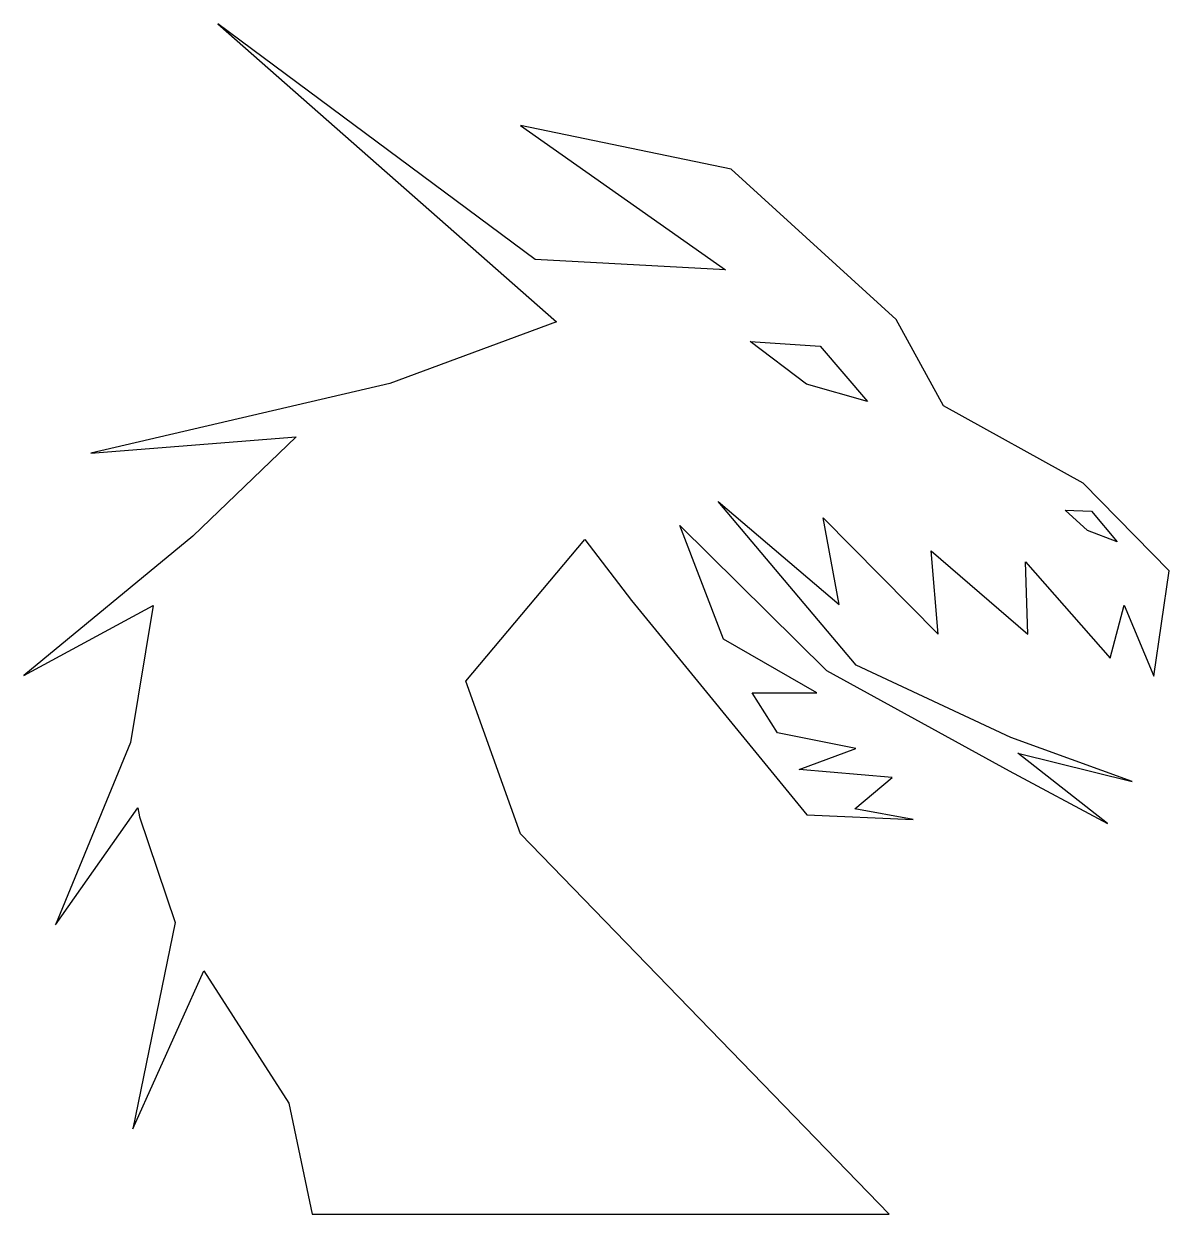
# Model space of a CAD drawing. Extents: x 0 to 57.9, y -31.9 to 28.2.
import ezdxf

# ---------------------------------------------------------------- set-up
doc = ezdxf.new("R2010")
doc.units = 0
doc.layers.get('0').update_dxf_attribs({"linetype": 'CONTINUOUS'})

msp = doc.modelspace()

# ---------------------------------------------------------------- linework, layer by layer
at = {"color": 7}
for points in [[(57.10174, -4.733431), (57.877343, 0.581011), (53.522174, 5.020056), (46.478246, 8.920113), (44.076225, 13.290381), (35.742231, 20.88007), (25.091221, 23.078158), (35.463565, 15.797615), (25.834679, 16.312078), (9.800421, 28.222109), (26.911328, 13.158188), (18.498312, 10.046942), (3.39042, 6.538609), (13.770328, 7.3614), (8.5379, 2.32966), (-0.000028, -4.699169), (6.539456, -1.164929), (5.389146, -8.078301), (1.597547, -17.302254), (5.765744, -11.385409), (5.851793, -11.836993), (7.652258, -17.186515), (5.502712, -27.597721), (9.091478, -19.627935), (13.389441, -26.308502), (14.563739, -31.916455), (43.725761, -31.916455), (25.101155, -12.701355), (22.33199, -4.989717), (28.354048, 2.166451), (30.710745, -0.910534), (39.570237, -11.744734), (44.933249, -11.972685), (41.989784, -11.445296), (43.879798, -9.862284), (39.180685, -9.456561), (42.039709, -8.387729), (38.077338, -7.597309), (36.800254, -5.575667), (40.0766, -5.573409), (35.357788, -2.865459), (33.151346, 2.870906), (40.554346, -4.448471), (49.785863, -9.517436), (54.756897, -12.185198), (50.229883, -8.628013), (55.999719, -10.051316), (49.874622, -7.827349), (42.063162, -4.181404), (35.079376, 4.096202), (41.20611, -1.118983), (40.395991, 3.26421), (46.202515, -2.61541), (45.846944, 1.594076), (50.739746, -2.61541), (50.624571, 1.045097), (54.887735, -3.823688), (55.600995, -1.154317), (57.101712, -4.733346), (57.10174, -4.733431)], [(40.240091, 11.932892), (42.637541, 9.138892), (39.545712, 10.011325), (36.711777, 12.164907), (40.240091, 11.932892)], [(53.944379, 3.605671), (55.243589, 2.051784), (53.753907, 2.627489), (52.623861, 3.653677), (53.944379, 3.605671)]]:
    msp.add_lwpolyline(points, dxfattribs=at)

doc.saveas('drawing.dxf')
